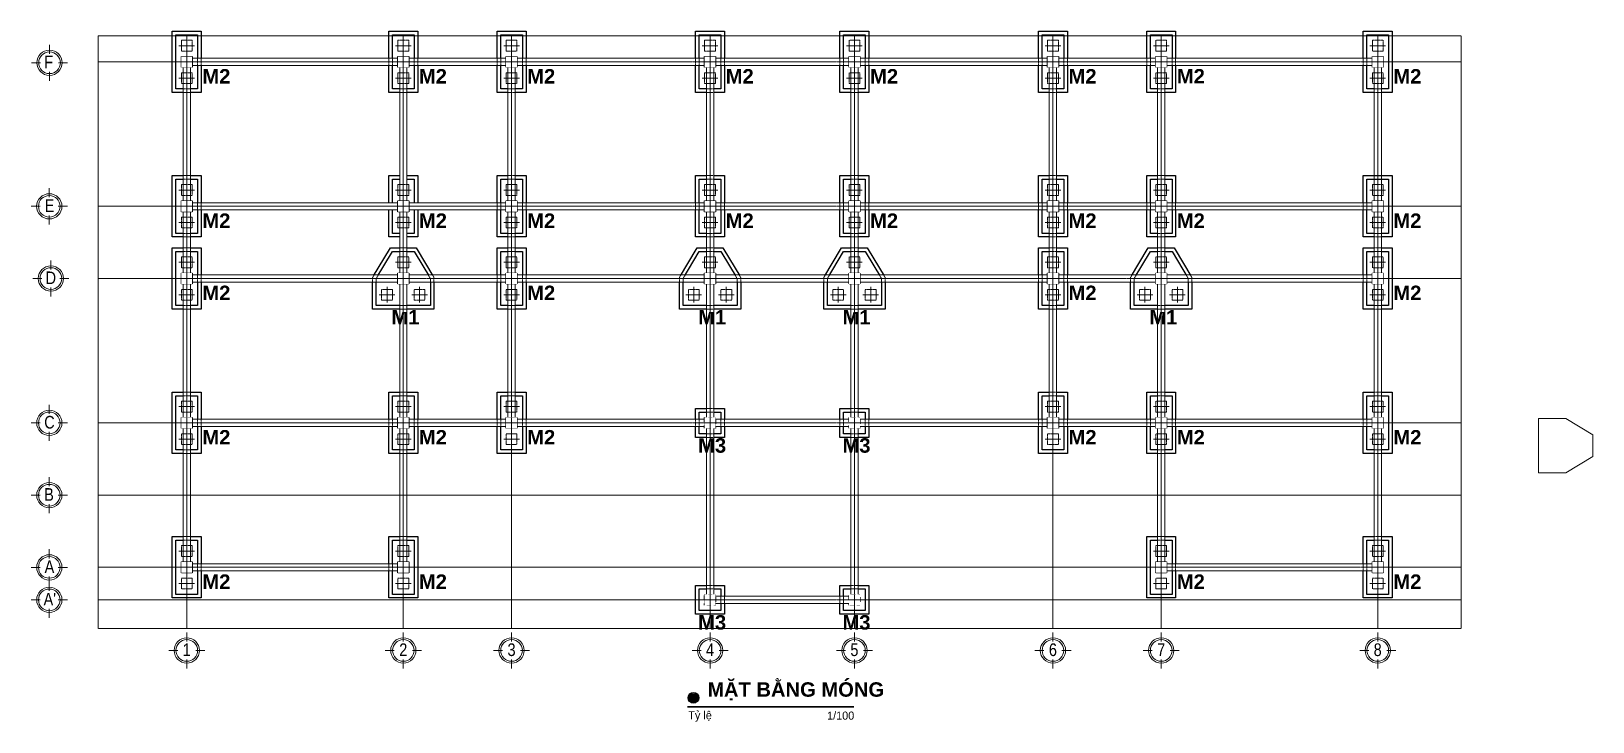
# Model space of a CAD drawing. Header units: millimetres. Extents: x 2451 to 189599, y 100744 to 200848.
# Drawn here: x 72076 to 115343, y 181469 to 200598 of the extents above; entities that cross this region are included whole.
import ezdxf
from ezdxf.enums import TextEntityAlignment as Align

# ---------------------------------------------------------------- set-up
doc = ezdxf.new("R2010")
doc.units = ezdxf.units.MM
doc.set_wipeout_variables(frame=1)
for name, pattern in [('ACAD_ISO02W100', [15, 12, -3]), ('ACAD_ISO10W100', [18, 12, -3, 0, -3]), ('HIDDEN2', [0.1875, 0.125, -0.0625])]:
    doc.linetypes.add(name, pattern=pattern)
for name, color, linetype, lineweight in [('00-DAM', 3, 'Continuous', 9), ('TEN TRUC', 3, 'Continuous', 18), ('TEXT NHỎ KC Dim - Ghi chú', 3, 'Continuous', 18), ('TRUC', 24, 'Continuous', 0), ('Wipout', 211, 'Continuous', 0)]:
    doc.layers.add(name, color=color, linetype=linetype, lineweight=lineweight)
for name, color, linetype in [('DIM', 1, 'Continuous'), ('TAGS', 60, 'Continuous'), ('TEXT', 7, 'Continuous')]:
    doc.layers.add(name, color=color, linetype=linetype)
doc.styles.add('SWISS-CONDENSE', font='')
doc.styles.add('VNI-HELVE-CONDENSEN', font='')
doc.styles.get('SWISS-CONDENSE').set_extended_font_data('VNI-Swiss-Condense')
doc.styles.get('VNI-HELVE-CONDENSEN').set_extended_font_data('VNI-Helve-Condense')

# ---------------------------------------------------------------- blocks, each defined once
blk = doc.blocks.new('A$Cb53110fc')
at = {"layer": 'TEXT', "color": 7}
blk.add_lwpolyline([(800, 0), (0, 0), (0, 1700), (800, 1700)], close=True, dxfattribs=at)
blk.add_lwpolyline([(700, 100), (100, 100), (100, 1600), (700, 1600), (700, 100)], dxfattribs=at)
at = {"layer": 'TEXT', "color": 5}
blk.add_lwpolyline([(550, 700), (250, 700), (250, 1000), (550, 1000), (550, 700)], dxfattribs=at)
at = {"layer": 'TEXT NHỎ KC Dim - Ghi chú'}
for p, q in [((183, 1300), (617, 1300)), ((400, 1517), (400, 1083)), ((400, 617), (400, 183)), ((183, 400), (617, 400))]:
    blk.add_line(p, q, dxfattribs=at)
at = {"layer": 'TRUC', "linetype": 'ACAD_ISO02W100', "ltscale": 0.1}
for points in [[(550, 1150), (250, 1150), (250, 1450), (550, 1450), (550, 1150)], [(550, 250), (250, 250), (250, 550), (550, 550), (550, 250)]]:
    blk.add_lwpolyline(points, dxfattribs=at)
at = {"layer": 'TEXT', "color": 7, "insert": (833, 652), "char_height": 400, "attachment_point": 1, "style": 'SWISS-CONDENSE'}
blk.add_mtext('{\\fArial|b1|i0|c0|p34;M2}', dxfattribs=at)
blk = doc.blocks.new('A$C6ea54910')
at = {"layer": 'TEXT', "color": 7}
blk.add_lwpolyline([(0, 878), (493, 1700), (1207, 1700), (1700, 878), (1700, 0), (0, 0)], close=True, dxfattribs=at)
blk.add_lwpolyline([(100, 850), (550, 1600), (1150, 1600), (1600, 850), (1600, 100), (100, 100), (100, 850)], dxfattribs=at)
at = {"layer": 'TEXT', "color": 5}
blk.add_lwpolyline([(1000, 700), (700, 700), (700, 1000), (1000, 1000), (1000, 700)], dxfattribs=at)
at = {"layer": 'TEXT NHỎ KC Dim - Ghi chú'}
for p, q in [((633, 1300), (1067, 1300)), ((850, 1517), (850, 1083)), ((400, 617), (400, 183)), ((1300, 617), (1300, 183)), ((183, 400), (617, 400)), ((1083, 400), (1517, 400))]:
    blk.add_line(p, q, dxfattribs=at)
at = {"layer": 'TRUC', "linetype": 'ACAD_ISO02W100', "ltscale": 0.1}
for points in [[(1000, 1150), (700, 1150), (700, 1450), (1000, 1450), (1000, 1150)], [(550, 250), (250, 250), (250, 550), (550, 550), (550, 250)], [(1450, 250), (1150, 250), (1150, 550), (1450, 550), (1450, 250)]]:
    blk.add_lwpolyline(points, dxfattribs=at)
at = {"layer": 'TEXT', "color": 7, "insert": (520, -24), "char_height": 400, "attachment_point": 1, "style": 'SWISS-CONDENSE'}
blk.add_mtext('{\\fArial|b1|i0|c0|p34;M1}', dxfattribs=at)
blk = doc.blocks.new('A$C3746546b')
at = {"layer": 'TEXT', "color": 7}
blk.add_lwpolyline([(0, 0), (0, 800), (800, 800), (800, 0)], close=True, dxfattribs=at)
blk.add_lwpolyline([(100, 100), (100, 700), (700, 700), (700, 100), (100, 100)], dxfattribs=at)
at = {"layer": 'TEXT', "color": 3, "linetype": 'HIDDEN2'}
blk.add_lwpolyline([(250, 250), (250, 550), (550, 550), (550, 250), (250, 250)], dxfattribs=at)
at = {"layer": 'TEXT NHỎ KC Dim - Ghi chú'}
for p, q in [((400, 617), (400, 183)), ((183, 400), (617, 400))]:
    blk.add_line(p, q, dxfattribs=at)
at = {"layer": 'TEXT', "color": 7, "insert": (69, -25), "char_height": 400, "attachment_point": 1, "style": 'SWISS-CONDENSE'}
blk.add_mtext('{\\fArial|b1|i0|c0|p34;M3}', dxfattribs=at)
blk = doc.blocks.new('A$C2fe1191a')
for points in [[(391, 1850), (591, 1850), (591, 1624), (391, 1624)], [(267, 1025), (0, 1025), (0, 825), (265, 825)], [(716, 1025), (983, 1025), (983, 825), (718, 825)], [(391, 0), (591, 0), (591, 227), (391, 227)]]:
    blk.add_wipeout(points).dxf.layer = 'Wipout'
blk = doc.blocks.new('A$Cb1a5ad80')
for points in [[(863, 1850), (1063, 1850), (1063, 1624), (863, 1624)], [(267, 1025), (0, 1025), (0, 825), (265, 825)], [(1604, 1025), (1871, 1025), (1871, 825), (1606, 825)], [(863, 0), (1063, 0), (1063, 227), (863, 227)]]:
    blk.add_wipeout(points).dxf.layer = 'Wipout'
blk = doc.blocks.new('A$C9e902b41')
for points in [[(267, 521), (0, 521), (0, 321), (265, 321)], [(716, 521), (983, 521), (983, 321), (718, 321)]]:
    blk.add_wipeout(points).dxf.layer = 'Wipout'
for points in [[(391, 893), (591, 893), (591, 667), (391, 667)], [(391, 1), (591, 0), (591, 159), (391, 159)]]:
    blk.add_wipeout(points).dxf.layer = 'Wipout'
blk = doc.blocks.new('A$C206177D3')
at = {"layer": 'TEN TRUC', "ltscale": 1000}
for p, q in [((-37, 240), (-37, 490)), ((-287, -10), (-537, -10)), ((-37, -510), (-37, -260)), ((463, -10), (213, -10))]:
    blk.add_line(p, q, dxfattribs=at)
blk.add_circle((-37, -10), 350, dxfattribs=at)
at = {"layer": 'TEN TRUC', "color": 254, "ltscale": 1000}
blk.add_circle((-37, -10), 300, dxfattribs=at)
blk = doc.blocks.new('A$C67db954c')
at = {"layer": 'TRUC', "linetype": 'ACAD_ISO02W100', "ltscale": 0.1}
for p, q in [((300, 1700), (500, 1700)), ((500, 1600), (300, 1600)), ((0, 950), (0, 750)), ((100, 950), (100, 750)), ((700, 950), (700, 750)), ((800, 950), (800, 750)), ((500, 100), (300, 100)), ((300, 0), (500, 0))]:
    blk.add_line(p, q, dxfattribs=at)
blk = doc.blocks.new('A$C31302794')
at = {"layer": 'TRUC', "linetype": 'ACAD_ISO02W100', "ltscale": 0.1}
for p, q in [((750, 1700), (950, 1700)), ((950, 1600), (750, 1600)), ((43, 950), (0, 878)), ((0, 878), (0, 750)), ((160, 950), (100, 850)), ((1540, 950), (1600, 850)), ((1657, 950), (1700, 878)), ((1700, 878), (1700, 750)), ((100, 850), (100, 750)), ((1600, 850), (1600, 750)), ((950, 100), (750, 100)), ((750, 0), (950, 0))]:
    blk.add_line(p, q, dxfattribs=at)

msp = doc.modelspace()

# ---------------------------------------------------------------- hatches: boundary and pattern name
at = {"layer": 'DIM', "linetype": 'ByBlock'}
msp.add_hatch(color=1, dxfattribs=at).paths.add_polyline_path([(90529.8, 182132.4, 1), (90320.8, 182132.4, 1)])

# ---------------------------------------------------------------- linework, layer by layer
at = {"layer": '00-DAM'}
for p, q in [((76285.4, 195848.3), (76285.4, 195748.3)), ((76285.4, 195648.3), (76285.4, 195748.3)), ((109485.4, 195848.3), (109485.4, 195748.3)), ((109485.4, 195648.3), (109485.4, 195748.3)), ((76285.4, 193848.3), (76285.4, 193748.3)), ((109485.4, 193848.3), (109485.4, 193748.3)), ((76285.4, 193648.3), (76285.4, 193748.3)), ((109485.4, 193648.3), (109485.4, 193748.3)), ((76285.4, 189848.3), (76285.4, 189748.3)), ((76285.4, 189648.3), (76285.4, 189748.3)), ((109485.4, 189848.3), (109485.4, 189748.3)), ((109485.4, 189648.3), (109485.4, 189748.3)), ((76285.4, 185848.3), (76285.4, 185748.3)), ((76285.4, 185648.3), (76285.4, 185748.3)), ((76285.4, 185648.3), (76385.4, 185648.3))]:
    msp.add_line(p, q, dxfattribs=at)
at = {"layer": 'TEXT', "color": 7}
for points in [[(103785.4, 198898.3), (102985.4, 198898.3), (102985.4, 200598.3), (103785.4, 200598.3)], [(109785.4, 192898.3), (108985.4, 192898.3), (108985.4, 194598.3), (109785.4, 194598.3)]]:
    msp.add_lwpolyline(points, close=True, dxfattribs=at)
for points in [[(103685.4, 198998.3), (103085.4, 198998.3), (103085.4, 200498.3), (103685.4, 200498.3), (103685.4, 198998.3)], [(109685.4, 192998.3), (109085.4, 192998.3), (109085.4, 194498.3), (109685.4, 194498.3), (109685.4, 192998.3)]]:
    msp.add_lwpolyline(points, dxfattribs=at)
at = {"layer": 'TEXT', "color": 5}
for points in [[(103535.4, 199598.3), (103235.4, 199598.3), (103235.4, 199898.3), (103535.4, 199898.3), (103535.4, 199598.3)], [(109535.4, 193598.3), (109235.4, 193598.3), (109235.4, 193898.3), (109535.4, 193898.3), (109535.4, 193598.3)]]:
    msp.add_lwpolyline(points, dxfattribs=at)
at = {"layer": 'TEXT', "color": 7, "linetype": 'ByBlock', "const_width": 48.8}
msp.add_lwpolyline([(94871.1, 181880.7), (91439.5, 181880.7), (94871.1, 181880.7), (90255.3, 181880.7)], dxfattribs=at)
at = {"layer": 'TEXT', "color": 7, "linetype": 'ByBlock'}
for radius in [150.5, 133.8, 104.5]:
    msp.add_circle((90425.3, 182132.4), radius, dxfattribs=at)
at = {"layer": 'TEXT NHỎ KC Dim - Ghi chú'}
for p, q in [((103385.4, 200415), (103385.4, 199981.5)), ((103168.7, 200198.3), (103602.1, 200198.3)), ((103385.4, 199515), (103385.4, 199081.5)), ((103168.7, 199298.3), (103602.1, 199298.3)), ((109385.4, 194415), (109385.4, 193981.5)), ((109168.7, 194198.3), (109602.1, 194198.3)), ((109385.4, 193515), (109385.4, 193081.5)), ((109168.7, 193298.3), (109602.1, 193298.3))]:
    msp.add_line(p, q, dxfattribs=at)
msp.add_lwpolyline([(114593, 189866.5), (115343, 189416.5), (115343, 188816.5), (114593, 188366.5), (113843, 188366.5), (113843, 189866.5), (114593, 189866.5)], dxfattribs=at)
at = {"layer": 'TRUC', "linetype": 'ACAD_ISO02W100', "ltscale": 0.1}
for p, q in [((109285.4, 196598.3), (109485.4, 196598.3)), ((109485.4, 196498.3), (109285.4, 196498.3)), ((90485.4, 184948.3), (90485.4, 184748.3)), ((95285.4, 184948.3), (95285.4, 184748.3)), ((90785.4, 184448.3), (90985.4, 184448.3)), ((94785.4, 184448.3), (94985.4, 184448.3))]:
    msp.add_line(p, q, dxfattribs=at)
for points in [[(103535.4, 200048.3), (103235.4, 200048.3), (103235.4, 200348.3), (103535.4, 200348.3), (103535.4, 200048.3)], [(103535.4, 199148.3), (103235.4, 199148.3), (103235.4, 199448.3), (103535.4, 199448.3), (103535.4, 199148.3)], [(109535.4, 194048.3), (109235.4, 194048.3), (109235.4, 194348.3), (109535.4, 194348.3), (109535.4, 194048.3)], [(109535.4, 193148.3), (109235.4, 193148.3), (109235.4, 193448.3), (109535.4, 193448.3), (109535.4, 193148.3)]]:
    msp.add_lwpolyline(points, dxfattribs=at)
at = {"layer": 'TRUC', "linetype": 'ACAD_ISO10W100', "ltscale": 0.2}
msp.add_lwpolyline([(73931.4, 187748.3), (111701.7, 187748.3)], dxfattribs=at)

# ---------------------------------------------------------------- block references
at = {"layer": 'TAGS', "ltscale": 1000}
ref = msp.add_blockref('A$C206177D3', (72545.9, 199735.8), dxfattribs=dict(at, xscale=-1))
ref.add_attrib('A', 'F', dxfattribs={"color": 7, "ltscale": 1000, "height": 350, "style": 'VNI-HELVE-CONDENSEN'}).set_placement((72560, 199570.1), align=Align.CENTER)
ref = msp.add_blockref('A$C206177D3', (72539.8, 195758.1), dxfattribs=dict(at, xscale=-1))
ref.add_attrib('A', 'E', dxfattribs={"color": 7, "ltscale": 1000, "height": 350, "style": 'VNI-HELVE-CONDENSEN'}).set_placement((72582.7, 195592.5), align=Align.CENTER)
ref = msp.add_blockref('A$C206177D3', (72584.6, 193758.1), dxfattribs=dict(at, xscale=-1))
ref.add_attrib('A', 'D', dxfattribs={"color": 7, "ltscale": 1000, "height": 350, "style": 'VNI-HELVE-CONDENSEN'}).set_placement((72620.1, 193592.4), align=Align.CENTER)
ref = msp.add_blockref('A$C206177D3', (72540.3, 189758.1), dxfattribs=dict(at, xscale=-1))
ref.add_attrib('A', 'C', dxfattribs={"color": 7, "ltscale": 1000, "height": 350, "style": 'VNI-HELVE-CONDENSEN'}).set_placement((72581.4, 189592.5), align=Align.CENTER)
ref = msp.add_blockref('A$C206177D3', (72540.3, 187756.1), dxfattribs=dict(at, xscale=-1))
ref.add_attrib('A', 'B', dxfattribs={"color": 7, "ltscale": 1000, "height": 350, "style": 'VNI-HELVE-CONDENSEN'}).set_placement((72569.3, 187590.4), align=Align.CENTER)
ref = msp.add_blockref('A$C206177D3', (72540.3, 185756.1), dxfattribs=dict(at, xscale=-1))
ref.add_attrib('A', 'A', dxfattribs={"color": 7, "ltscale": 1000, "height": 350, "style": 'VNI-HELVE-CONDENSEN'}).set_placement((72581.4, 185590.4), align=Align.CENTER)
ref = msp.add_blockref('A$C206177D3', (72540.3, 184856.1), dxfattribs=dict(at, xscale=-1))
ref.add_attrib('A', "A'", dxfattribs={"color": 7, "ltscale": 1000, "height": 350, "style": 'VNI-HELVE-CONDENSEN'}).set_placement((72590.5, 184690.4), align=Align.CENTER)
ref = msp.add_blockref('A$C206177D3', (76423.2, 183455.4), dxfattribs=at)
ref.add_attrib('A', '1', dxfattribs={"color": 7, "ltscale": 1000, "height": 350, "style": 'VNI-HELVE-CONDENSEN'}).set_placement((76384.9, 183289.8), align=Align.CENTER)
ref = msp.add_blockref('A$C206177D3', (82423.2, 183455.4), dxfattribs=at)
ref.add_attrib('A', '2', dxfattribs={"color": 7, "ltscale": 1000, "height": 350, "style": 'VNI-HELVE-CONDENSEN'}).set_placement((82384.9, 183289.8), align=Align.CENTER)
ref = msp.add_blockref('A$C206177D3', (85423.2, 183455.4), dxfattribs=at)
ref.add_attrib('A', '3', dxfattribs={"color": 7, "ltscale": 1000, "height": 350, "style": 'VNI-HELVE-CONDENSEN'}).set_placement((85384.9, 183289.8), align=Align.CENTER)
ref = msp.add_blockref('A$C206177D3', (90923.2, 183455.4), dxfattribs=at)
ref.add_attrib('A', '4', dxfattribs={"color": 7, "ltscale": 1000, "height": 350, "style": 'VNI-HELVE-CONDENSEN'}).set_placement((90884.9, 183289.8), align=Align.CENTER)
ref = msp.add_blockref('A$C206177D3', (94923.2, 183455.4), dxfattribs=at)
ref.add_attrib('A', '5', dxfattribs={"color": 7, "ltscale": 1000, "height": 350, "style": 'VNI-HELVE-CONDENSEN'}).set_placement((94884.9, 183289.8), align=Align.CENTER)
ref = msp.add_blockref('A$C206177D3', (100423.2, 183455.4), dxfattribs=at)
ref.add_attrib('A', '6', dxfattribs={"color": 7, "ltscale": 1000, "height": 350, "style": 'VNI-HELVE-CONDENSEN'}).set_placement((100384.9, 183289.8), align=Align.CENTER)
ref = msp.add_blockref('A$C206177D3', (103423.2, 183455.4), dxfattribs=at)
ref.add_attrib('A', '7', dxfattribs={"color": 7, "ltscale": 1000, "height": 350, "style": 'VNI-HELVE-CONDENSEN'}).set_placement((103384.9, 183289.8), align=Align.CENTER)
ref = msp.add_blockref('A$C206177D3', (109422, 183455.4), dxfattribs=at)
ref.add_attrib('A', '8', dxfattribs={"color": 7, "ltscale": 1000, "height": 350, "style": 'VNI-HELVE-CONDENSEN'}).set_placement((109383.7, 183289.8), align=Align.CENTER)
at = {"layer": 'TEXT NHỎ KC Dim - Ghi chú'}
for name, p in [('A$Cb53110fc', (75985.4, 198898.3)), ('A$Cb53110fc', (81985.4, 198898.3)), ('A$Cb53110fc', (84985.4, 198898.3)), ('A$Cb53110fc', (90485.4, 198898.3)), ('A$Cb53110fc', (94485.4, 198898.3)), ('A$Cb53110fc', (99985.4, 198898.3)), ('A$Cb53110fc', (108985.4, 198898.3)), ('A$Cb53110fc', (75985.4, 194898.3)), ('A$Cb53110fc', (81985.4, 194898.3)), ('A$Cb53110fc', (84985.4, 194898.3)), ('A$Cb53110fc', (90485.4, 194898.3)), ('A$Cb53110fc', (94485.4, 194898.3)), ('A$Cb53110fc', (99985.4, 194898.3)), ('A$Cb53110fc', (102985.4, 194898.3)), ('A$Cb53110fc', (108985.4, 194898.3)), ('A$Cb53110fc', (75985.4, 192898.3)), ('A$C6ea54910', (81535.4, 192898.3)), ('A$Cb53110fc', (84985.4, 192898.3)), ('A$C6ea54910', (90035.4, 192898.3)), ('A$C6ea54910', (94035.4, 192898.3)), ('A$Cb53110fc', (99985.4, 192898.3)), ('A$C6ea54910', (102535.4, 192898.3)), ('A$Cb53110fc', (75985.4, 188898.3)), ('A$Cb53110fc', (81985.4, 188898.3)), ('A$Cb53110fc', (84985.4, 188898.3)), ('A$Cb53110fc', (99985.4, 188898.3)), ('A$Cb53110fc', (102985.4, 188898.3)), ('A$Cb53110fc', (108985.4, 188898.3)), ('A$C3746546b', (90485.4, 189348.3)), ('A$C3746546b', (94485.4, 189348.3)), ('A$Cb53110fc', (75985.4, 184898.3)), ('A$Cb53110fc', (81985.4, 184898.3)), ('A$Cb53110fc', (102985.4, 184898.3)), ('A$Cb53110fc', (108985.4, 184898.3)), ('A$C3746546b', (90485.4, 184448.3)), ('A$C3746546b', (94485.4, 184448.3))]:
    msp.add_blockref(name, p, dxfattribs=at)

# ---------------------------------------------------------------- texts
at = {"layer": 'TEXT', "color": 7, "char_height": 400, "attachment_point": 1, "style": 'SWISS-CONDENSE'}
for s, insert in [('{\\fArial|b1|i0|c0|p34;M2}', (103818.5, 199550.7)), ('{\\fArial|b1|i0|c0|p34;M2}', (109818.5, 193550.7)), ('{\\fVNI-Avo|b1|i0|c0|p2;M\\fArial|b1|i0|c0|p34;ẶT BẰNG MÓNG}', (90823.3, 182562.9))]:
    msp.add_mtext(s, dxfattribs=dict(at, insert=insert))
at = {"layer": 'TEXT', "color": 7, "linetype": 'ByBlock', "char_height": 225, "attachment_point": 1, "style": 'SWISS-CONDENSE'}
for s, insert in [('{\\fVNI-Avo|b0|i0|c0|p2;Tyû leä}', (90282.3, 181761.8)), ('{\\fVNI-Avo|b0|i0|c0|p2;1/100}', (94127.4, 181751.8))]:
    msp.add_mtext(s, dxfattribs=dict(at, insert=insert))

# ---------------------------------------------------------------- next in the draw order: block references
at = {"layer": 'Wipout'}
for name, p in [('A$C2fe1191a', (81894, 194823.1)), ('A$C2fe1191a', (84894, 194823.1)), ('A$C2fe1191a', (90394, 194823.1)), ('A$C2fe1191a', (94394, 194823.1)), ('A$C2fe1191a', (99894, 194823.1)), ('A$C2fe1191a', (102894, 194823.1)), ('A$C2fe1191a', (81894, 188823.1)), ('A$C2fe1191a', (102894, 188823.1)), ('A$C9e902b41', (94394, 189327))]:
    msp.add_blockref(name, p, dxfattribs=at)

# ---------------------------------------------------------------- next in the draw order: wipeouts: each hides what was drawn before it
for points in [[(76610.1, 199848.3), (76876.9, 199848.3), (76876.9, 199648.3), (76612, 199648.3)], [(82160.7, 199848.3), (81894, 199848.3), (81894, 199648.3), (82158.8, 199648.3)], [(82610.1, 199848.3), (82876.9, 199848.3), (82876.9, 199648.3), (82612, 199648.3)], [(85160.7, 199848.3), (84894, 199848.3), (84894, 199648.3), (85158.8, 199648.3)], [(85610.1, 199848.3), (85876.9, 199848.3), (85876.9, 199648.3), (85612, 199648.3)], [(90660.7, 199848.3), (90394, 199848.3), (90394, 199648.3), (90658.8, 199648.3)], [(91110.1, 199848.3), (91376.9, 199848.3), (91376.9, 199648.3), (91112, 199648.3)], [(94660.7, 199848.3), (94394, 199848.3), (94394, 199648.3), (94658.8, 199648.3)], [(95110.1, 199848.3), (95376.9, 199848.3), (95376.9, 199648.3), (95112, 199648.3)], [(100160.7, 199848.3), (99894, 199848.3), (99894, 199648.3), (100158.8, 199648.3)], [(100610.1, 199848.3), (100876.9, 199848.3), (100876.9, 199648.3), (100612, 199648.3)], [(103160.7, 199848.3), (102894, 199848.3), (102894, 199648.3), (103158.8, 199648.3)], [(103610.1, 199848.3), (103876.9, 199848.3), (103876.9, 199648.3), (103612, 199648.3)], [(109160.7, 199848.3), (108894, 199848.3), (108894, 199648.3), (109158.8, 199648.3)], [(76285.4, 198823.1), (76485.4, 198823.1), (76485.4, 199049.6), (76285.4, 199049.6)], [(82285.4, 198823.1), (82485.4, 198823.1), (82485.4, 199049.6), (82285.4, 199049.6)], [(85285.4, 198823.1), (85485.4, 198823.1), (85485.4, 199049.6), (85285.4, 199049.6)], [(90785.4, 198823.1), (90985.4, 198823.1), (90985.4, 199049.6), (90785.4, 199049.6)], [(94785.4, 198823.1), (94985.4, 198823.1), (94985.4, 199049.6), (94785.4, 199049.6)], [(100285.4, 198823.1), (100485.4, 198823.1), (100485.4, 199049.6), (100285.4, 199049.6)], [(103285.4, 198823.1), (103485.4, 198823.1), (103485.4, 199049.6), (103285.4, 199049.6)], [(109285.4, 198823.1), (109485.4, 198823.1), (109485.4, 199049.6), (109285.4, 199049.6)], [(76285.4, 196673.4), (76485.4, 196673.4), (76485.4, 196446.9), (76285.4, 196446.9)], [(76610.1, 195848.3), (76876.9, 195848.3), (76876.9, 195648.3), (76612, 195648.3)], [(109160.7, 195848.3), (108894, 195848.3), (108894, 195648.3), (109158.8, 195648.3)], [(76285.4, 194823.1), (76485.4, 194823.1), (76485.4, 195049.6), (76285.4, 195049.6)], [(109285.4, 194673.4), (109485.4, 194673.4), (109485.4, 194446.9), (109285.4, 194446.9)], [(76610.1, 193848.3), (76876.9, 193848.3), (76876.9, 193648.3), (76612, 193648.3)], [(81689.5, 193848.3), (81422.7, 193848.3), (81422.7, 193648.3), (81687.6, 193648.3)], [(83026.9, 193848.3), (83293.7, 193848.3), (83293.7, 193648.3), (83028.8, 193648.3)], [(109160.7, 193848.3), (108894, 193848.3), (108894, 193648.3), (109158.8, 193648.3)], [(76285.4, 192823.1), (76485.4, 192823.1), (76485.4, 193049.6), (76285.4, 193049.6)], [(82285.4, 192823.1), (82485.4, 192823.1), (82485.4, 193049.6), (82285.4, 193049.6)], [(109285.4, 192823.1), (109485.4, 192823.1), (109485.4, 193049.6), (109285.4, 193049.6)], [(76285.4, 190673.4), (76485.4, 190673.4), (76485.4, 190446.9), (76285.4, 190446.9)], [(85285.4, 190673.4), (85485.4, 190673.4), (85485.4, 190446.9), (85285.4, 190446.9)], [(100285.4, 190673.4), (100485.4, 190673.4), (100485.4, 190446.9), (100285.4, 190446.9)], [(109285.4, 190673.4), (109485.4, 190673.4), (109485.4, 190446.9), (109285.4, 190446.9)], [(76610.1, 189848.3), (76876.9, 189848.3), (76876.9, 189648.3), (76612, 189648.3)], [(85160.7, 189848.3), (84894, 189848.3), (84894, 189648.3), (85158.8, 189648.3)], [(85610.1, 189848.3), (85876.9, 189848.3), (85876.9, 189648.3), (85612, 189648.3)], [(90660.7, 189848.3), (90394, 189848.3), (90394, 189648.3), (90658.8, 189648.3)], [(91110.1, 189848.3), (91376.9, 189848.3), (91376.9, 189648.3), (91112, 189648.3)], [(100160.7, 189848.3), (99894, 189848.3), (99894, 189648.3), (100158.8, 189648.3)], [(100610.1, 189848.3), (100876.9, 189848.3), (100876.9, 189648.3), (100612, 189648.3)], [(109160.7, 189848.3), (108894, 189848.3), (108894, 189648.3), (109158.8, 189648.3)], [(76285.4, 188823.1), (76485.4, 188823.1), (76485.4, 189049.6), (76285.4, 189049.6)], [(109285.4, 188823.1), (109485.4, 188823.1), (109485.4, 189049.6), (109285.4, 189049.6)], [(76285.4, 186673.4), (76485.4, 186673.4), (76485.4, 186446.9), (76285.4, 186446.9)], [(82285.4, 186673.4), (82485.4, 186673.4), (82485.4, 186446.9), (82285.4, 186446.9)], [(103285.4, 186673.4), (103485.4, 186673.4), (103485.4, 186446.9), (103285.4, 186446.9)], [(109285.4, 186673.4), (109485.4, 186673.4), (109485.4, 186446.9), (109285.4, 186446.9)], [(76610.1, 185848.3), (76876.9, 185848.3), (76876.9, 185648.3), (76612, 185648.3)], [(82160.7, 185848.3), (81894, 185848.3), (81894, 185648.3), (82158.8, 185648.3)], [(103610.1, 185848.3), (103876.9, 185848.3), (103876.9, 185648.3), (103612, 185648.3)], [(109160.7, 185848.3), (108894, 185848.3), (108894, 185648.3), (109158.8, 185648.3)], [(91110.1, 184948.3), (91376.9, 184948.3), (91376.9, 184748.3), (91112, 184748.3)], [(94660.7, 184948.3), (94394, 184948.3), (94394, 184748.3), (94658.8, 184748.3)]]:
    msp.add_wipeout(points).dxf.layer = 'Wipout'

# ---------------------------------------------------------------- next in the draw order: linework, layer by layer
at = {"layer": '00-DAM'}
for p, q in [((109485.4, 199848.3), (76285.4, 199848.3)), ((109285.4, 199648.3), (76485.4, 199648.3)), ((82285.4, 199848.3), (82385.4, 199848.3)), ((82485.4, 199848.3), (82385.4, 199848.3)), ((85285.4, 199848.3), (85385.4, 199848.3)), ((85485.4, 199848.3), (85385.4, 199848.3)), ((90785.4, 199848.3), (90885.4, 199848.3)), ((90985.4, 199848.3), (90885.4, 199848.3)), ((94785.4, 199848.3), (94885.4, 199848.3)), ((94985.4, 199848.3), (94885.4, 199848.3)), ((100285.4, 199848.3), (100385.4, 199848.3)), ((100485.4, 199848.3), (100385.4, 199848.3)), ((103285.4, 199848.3), (103385.4, 199848.3)), ((103485.4, 199848.3), (103385.4, 199848.3)), ((76285.4, 195848.3), (109485.4, 195848.3)), ((76285.4, 195648.3), (109485.4, 195648.3)), ((76285.4, 189848.3), (82485.4, 189848.3)), ((76285.4, 189648.3), (82485.4, 189648.3)), ((82285.4, 185848.3), (82285.4, 189848.3)), ((82285.4, 189648.3), (82385.4, 189648.3)), ((82485.4, 189648.3), (82385.4, 189648.3)), ((82485.4, 189848.3), (82485.4, 189748.3)), ((82485.4, 189648.3), (82485.4, 189748.3)), ((82485.4, 185648.3), (82485.4, 189648.3)), ((85285.4, 189648.3), (85385.4, 189648.3)), ((85485.4, 189648.3), (85385.4, 189648.3)), ((94785.4, 189848.3), (103485.4, 189848.3)), ((94785.4, 189648.3), (94885.4, 189648.3)), ((94985.4, 189648.3), (94885.4, 189648.3)), ((94985.4, 189848.3), (94985.4, 189748.3)), ((94985.4, 189648.3), (94985.4, 189748.3)), ((94985.4, 189648.3), (103285.4, 189648.3)), ((100285.4, 189648.3), (100385.4, 189648.3)), ((100485.4, 189648.3), (100385.4, 189648.3)), ((103285.4, 189848.3), (103285.4, 189748.3)), ((103285.4, 189848.3), (109485.4, 189848.3)), ((103285.4, 189648.3), (103285.4, 189748.3)), ((103285.4, 189648.3), (103285.4, 185648.3)), ((103285.4, 189648.3), (103385.4, 189648.3)), ((103285.4, 189648.3), (109485.4, 189648.3)), ((103485.4, 189648.3), (103385.4, 189648.3)), ((103485.4, 189848.3), (103485.4, 185848.3)), ((76285.4, 185848.3), (82285.4, 185848.3)), ((76285.4, 185648.3), (82485.4, 185648.3)), ((76485.4, 185648.3), (76385.4, 185648.3)), ((103285.4, 185648.3), (109485.4, 185648.3)), ((103485.4, 185848.3), (109285.4, 185848.3)), ((90785.4, 184748.3), (94985.4, 184748.3))]:
    msp.add_line(p, q, dxfattribs=at)
at = {"layer": 'TRUC', "linetype": 'ACAD_ISO02W100', "ltscale": 0.1}
for p, q in [((76685.4, 199848.3), (76685.4, 199648.3)), ((76785.4, 199848.3), (76785.4, 199648.3)), ((81985.4, 199848.3), (81985.4, 199648.3)), ((82785.4, 199848.3), (82785.4, 199648.3)), ((84985.4, 199848.3), (84985.4, 199648.3)), ((85785.4, 199848.3), (85785.4, 199648.3)), ((90485.4, 199848.3), (90485.4, 199648.3)), ((91285.4, 199848.3), (91285.4, 199648.3)), ((94485.4, 199848.3), (94485.4, 199648.3)), ((95285.4, 199848.3), (95285.4, 199648.3)), ((99985.4, 199848.3), (99985.4, 199648.3)), ((100785.4, 199848.3), (100785.4, 199648.3)), ((102985.4, 199848.3), (102985.4, 199648.3)), ((103785.4, 199848.3), (103785.4, 199648.3)), ((108985.4, 199848.3), (108985.4, 199648.3)), ((76485.4, 198998.3), (76285.4, 198998.3)), ((76285.4, 198898.3), (76485.4, 198898.3)), ((82485.4, 198998.3), (82285.4, 198998.3)), ((82285.4, 198898.3), (82485.4, 198898.3)), ((85485.4, 198998.3), (85285.4, 198998.3)), ((85285.4, 198898.3), (85485.4, 198898.3)), ((90985.4, 198998.3), (90785.4, 198998.3)), ((90785.4, 198898.3), (90985.4, 198898.3)), ((94985.4, 198998.3), (94785.4, 198998.3)), ((94785.4, 198898.3), (94985.4, 198898.3)), ((100485.4, 198998.3), (100285.4, 198998.3)), ((100285.4, 198898.3), (100485.4, 198898.3)), ((103485.4, 198998.3), (103285.4, 198998.3)), ((103285.4, 198898.3), (103485.4, 198898.3)), ((109485.4, 198998.3), (109285.4, 198998.3)), ((109285.4, 198898.3), (109485.4, 198898.3)), ((76285.4, 196598.3), (76485.4, 196598.3)), ((76485.4, 196498.3), (76285.4, 196498.3)), ((76785.4, 195848.3), (76785.4, 195648.3)), ((108985.4, 195848.3), (108985.4, 195648.3)), ((76485.4, 194998.3), (76285.4, 194998.3)), ((76285.4, 194898.3), (76485.4, 194898.3)), ((109285.4, 194598.3), (109485.4, 194598.3)), ((109485.4, 194498.3), (109285.4, 194498.3)), ((76785.4, 193848.3), (76785.4, 193648.3)), ((108985.4, 193848.3), (108985.4, 193648.3)), ((76485.4, 192998.3), (76285.4, 192998.3)), ((109485.4, 192998.3), (109285.4, 192998.3)), ((76285.4, 192898.3), (76485.4, 192898.3)), ((109285.4, 192898.3), (109485.4, 192898.3)), ((76285.4, 190598.3), (76485.4, 190598.3)), ((76485.4, 190498.3), (76285.4, 190498.3)), ((82285.4, 190598.3), (82485.4, 190598.3)), ((82485.4, 190498.3), (82285.4, 190498.3)), ((85285.4, 190598.3), (85485.4, 190598.3)), ((85485.4, 190498.3), (85285.4, 190498.3)), ((100285.4, 190598.3), (100485.4, 190598.3)), ((100485.4, 190498.3), (100285.4, 190498.3)), ((109285.4, 190598.3), (109485.4, 190598.3)), ((109485.4, 190498.3), (109285.4, 190498.3)), ((94985.4, 190148.3), (94785.4, 190148.3)), ((76785.4, 189848.3), (76785.4, 189648.3)), ((81985.4, 189848.3), (81985.4, 189648.3)), ((82785.4, 189848.3), (82785.4, 189648.3)), ((84985.4, 189848.3), (84985.4, 189648.3)), ((85785.4, 189848.3), (85785.4, 189648.3)), ((90485.4, 189848.3), (90485.4, 189648.3)), ((91285.4, 189848.3), (91285.4, 189648.3)), ((94485.4, 189848.3), (94485.4, 189648.3)), ((95285.4, 189848.3), (95285.4, 189648.3)), ((99985.4, 189848.3), (99985.4, 189648.3)), ((100785.4, 189848.3), (100785.4, 189648.3)), ((108985.4, 189848.3), (108985.4, 189648.3)), ((94785.4, 189348.3), (94985.4, 189348.3)), ((76485.4, 188998.3), (76285.4, 188998.3)), ((76285.4, 188898.3), (76485.4, 188898.3)), ((82485.4, 188998.3), (82285.4, 188998.3)), ((82285.4, 188898.3), (82485.4, 188898.3)), ((109485.4, 188998.3), (109285.4, 188998.3)), ((109285.4, 188898.3), (109485.4, 188898.3)), ((76285.4, 186598.3), (76485.4, 186598.3)), ((76485.4, 186498.3), (76285.4, 186498.3)), ((82485.4, 186598.3), (82285.4, 186598.3)), ((82285.4, 186498.3), (82485.4, 186498.3)), ((103285.4, 186598.3), (103485.4, 186598.3)), ((103485.4, 186498.3), (103285.4, 186498.3)), ((109285.4, 186598.3), (109485.4, 186598.3)), ((109485.4, 186498.3), (109285.4, 186498.3)), ((76785.4, 185848.3), (76785.4, 185648.3)), ((81985.4, 185848.3), (81985.4, 185648.3)), ((103785.4, 185848.3), (103785.4, 185648.3)), ((108985.4, 185848.3), (108985.4, 185648.3)), ((91285.4, 184948.3), (91285.4, 184748.3)), ((94485.4, 184948.3), (94485.4, 184748.3))]:
    msp.add_line(p, q, dxfattribs=at)

# ---------------------------------------------------------------- next in the draw order: block references
at = {"layer": 'Wipout'}
for name, p in [('A$C2fe1191a', (84894, 192823.1)), ('A$Cb1a5ad80', (89922.7, 192823.1)), ('A$Cb1a5ad80', (93922.7, 192823.1)), ('A$C2fe1191a', (99894, 192823.1)), ('A$Cb1a5ad80', (102422.7, 192823.1))]:
    msp.add_blockref(name, p, dxfattribs=at)

# ---------------------------------------------------------------- next in the draw order: wipeouts: each hides what was drawn before it
for points in [[(109285.4, 194823.1), (109485.4, 194823.1), (109485.4, 195049.6), (109285.4, 195049.6)], [(76285.4, 194673.4), (76485.4, 194673.4), (76485.4, 194446.9), (76285.4, 194446.9)], [(82285.4, 194673.4), (82485.4, 194673.4), (82485.4, 194446.9), (82285.4, 194446.9)], [(90785.4, 190220.2), (90985.4, 190220.2), (90985.4, 189993.7), (90785.4, 189993.7)], [(90785.4, 189328), (90985.4, 189327), (90985.4, 189486.4), (90785.4, 189486.4)], [(90785.4, 185320.2), (90985.4, 185320.2), (90985.4, 185093.7), (90785.4, 185093.7)], [(94785.4, 185320.2), (94985.4, 185320.2), (94985.4, 185093.7), (94785.4, 185093.7)]]:
    msp.add_wipeout(points).dxf.layer = 'Wipout'

# ---------------------------------------------------------------- next in the draw order: linework, layer by layer
at = {"layer": '00-DAM'}
for p, q in [((76285.4, 199848.3), (76285.4, 185648.3)), ((76485.4, 199648.3), (76485.4, 185648.3)), ((82285.4, 199848.3), (82285.4, 189648.3)), ((82485.4, 199848.3), (82485.4, 189648.3)), ((85285.4, 199848.3), (85285.4, 189648.3)), ((85485.4, 199848.3), (85485.4, 189648.3)), ((90785.4, 199848.3), (90785.4, 189648.3)), ((90985.4, 199848.3), (90985.4, 189648.3)), ((94785.4, 199848.3), (94785.4, 189648.3)), ((94985.4, 199848.3), (94985.4, 189648.3)), ((100285.4, 199848.3), (100285.4, 189648.3)), ((100485.4, 199848.3), (100485.4, 189648.3)), ((103285.4, 199848.3), (103285.4, 189648.3)), ((103485.4, 199848.3), (103485.4, 189648.3)), ((109285.4, 185848.3), (109285.4, 199648.3)), ((109485.4, 185648.3), (109485.4, 199848.3)), ((76285.4, 193848.3), (109485.4, 193848.3)), ((76285.4, 193648.3), (109485.4, 193648.3)), ((82285.4, 189848.3), (90985.4, 189848.3)), ((82485.4, 189648.3), (90785.4, 189648.3)), ((90785.4, 189848.3), (90785.4, 189748.3)), ((90785.4, 189848.3), (94985.4, 189848.3)), ((90785.4, 189648.3), (90785.4, 189748.3)), ((90785.4, 189648.3), (90785.4, 184748.3)), ((90785.4, 189648.3), (90885.4, 189648.3)), ((90785.4, 189648.3), (94985.4, 189648.3)), ((90985.4, 189648.3), (90885.4, 189648.3)), ((90985.4, 189848.3), (90985.4, 184948.3)), ((94785.4, 184948.3), (94785.4, 189848.3)), ((94985.4, 184748.3), (94985.4, 189648.3)), ((90985.4, 184948.3), (94785.4, 184948.3))]:
    msp.add_line(p, q, dxfattribs=at)
at = {"layer": 'TRUC', "linetype": 'ACAD_ISO02W100', "ltscale": 0.1}
for p, q in [((109485.4, 194998.3), (109285.4, 194998.3)), ((109285.4, 194898.3), (109485.4, 194898.3)), ((76285.4, 194598.3), (76485.4, 194598.3)), ((76485.4, 194498.3), (76285.4, 194498.3)), ((90785.4, 194598.3), (90985.4, 194598.3)), ((90985.4, 194498.3), (90785.4, 194498.3)), ((90985.4, 192998.3), (90785.4, 192998.3)), ((90785.4, 192898.3), (90985.4, 192898.3)), ((90985.4, 190148.3), (90785.4, 190148.3)), ((90785.4, 189348.3), (90985.4, 189348.3)), ((90985.4, 185248.3), (90785.4, 185248.3)), ((94985.4, 185248.3), (94785.4, 185248.3))]:
    msp.add_line(p, q, dxfattribs=at)

# ---------------------------------------------------------------- next in the draw order: wipeouts: each hides what was drawn before it
for points in [[(82235.4, 185898.3), (82535.4, 185898.3), (82535.4, 185598.3), (82235.4, 185598.3)], [(103235.4, 185898.3), (103535.4, 185898.3), (103535.4, 185598.3), (103235.4, 185598.3)]]:
    msp.add_wipeout(points).dxf.layer = 'Wipout'

# ---------------------------------------------------------------- next in the draw order: linework, layer by layer
for p, q in [((82085.4, 185848.3), (82085.4, 185648.3)), ((103685.4, 185848.3), (103685.4, 185648.3))]:
    msp.add_line(p, q, dxfattribs=at)

# ---------------------------------------------------------------- next in the draw order: wipeouts: each hides what was drawn before it
for points in [[(76235.4, 199898.3), (76535.4, 199898.3), (76535.4, 199598.3), (76235.4, 199598.3)], [(82235.4, 199898.3), (82535.4, 199898.3), (82535.4, 199598.3), (82235.4, 199598.3)], [(85235.4, 199898.3), (85535.4, 199898.3), (85535.4, 199598.3), (85235.4, 199598.3)], [(90735.4, 199898.3), (91035.4, 199898.3), (91035.4, 199598.3), (90735.4, 199598.3)], [(94735.4, 199898.3), (95035.4, 199898.3), (95035.4, 199598.3), (94735.4, 199598.3)], [(100235.4, 199898.3), (100535.4, 199898.3), (100535.4, 199598.3), (100235.4, 199598.3)], [(103235.4, 199898.3), (103535.4, 199898.3), (103535.4, 199598.3), (103235.4, 199598.3)], [(109235.4, 199898.3), (109535.4, 199898.3), (109535.4, 199598.3), (109235.4, 199598.3)], [(76235.4, 195898.3), (76535.4, 195898.3), (76535.4, 195598.3), (76235.4, 195598.3)], [(82235.4, 195898.3), (82535.4, 195898.3), (82535.4, 195598.3), (82235.4, 195598.3)], [(85235.4, 195898.3), (85535.4, 195898.3), (85535.4, 195598.3), (85235.4, 195598.3)], [(90735.4, 195898.3), (91035.4, 195898.3), (91035.4, 195598.3), (90735.4, 195598.3)], [(94735.4, 195898.3), (95035.4, 195898.3), (95035.4, 195598.3), (94735.4, 195598.3)], [(100235.4, 195898.3), (100535.4, 195898.3), (100535.4, 195598.3), (100235.4, 195598.3)], [(103235.4, 195898.3), (103535.4, 195898.3), (103535.4, 195598.3), (103235.4, 195598.3)], [(109235.4, 195898.3), (109535.4, 195898.3), (109535.4, 195598.3), (109235.4, 195598.3)], [(76235.4, 193898.3), (76535.4, 193898.3), (76535.4, 193598.3), (76235.4, 193598.3)], [(82235.4, 193898.3), (82535.4, 193898.3), (82535.4, 193598.3), (82235.4, 193598.3)], [(85235.4, 193898.3), (85535.4, 193898.3), (85535.4, 193598.3), (85235.4, 193598.3)], [(90735.4, 193898.3), (91035.4, 193898.3), (91035.4, 193598.3), (90735.4, 193598.3)], [(94735.4, 193898.3), (95035.4, 193898.3), (95035.4, 193598.3), (94735.4, 193598.3)], [(100235.4, 193898.3), (100535.4, 193898.3), (100535.4, 193598.3), (100235.4, 193598.3)], [(103235.4, 193898.3), (103535.4, 193898.3), (103535.4, 193598.3), (103235.4, 193598.3)], [(109235.4, 193898.3), (109535.4, 193898.3), (109535.4, 193598.3), (109235.4, 193598.3)], [(76235.4, 189898.3), (76535.4, 189898.3), (76535.4, 189598.3), (76235.4, 189598.3)], [(82235.4, 189898.3), (82535.4, 189898.3), (82535.4, 189598.3), (82235.4, 189598.3)], [(85235.4, 189898.3), (85535.4, 189898.3), (85535.4, 189598.3), (85235.4, 189598.3)], [(90735.4, 189898.3), (91035.4, 189898.3), (91035.4, 189598.3), (90735.4, 189598.3)], [(94735.4, 189898.3), (95035.4, 189898.3), (95035.4, 189598.3), (94735.4, 189598.3)], [(100235.4, 189898.3), (100535.4, 189898.3), (100535.4, 189598.3), (100235.4, 189598.3)], [(103235.4, 189898.3), (103535.4, 189898.3), (103535.4, 189598.3), (103235.4, 189598.3)], [(109235.4, 189898.3), (109535.4, 189898.3), (109535.4, 189598.3), (109235.4, 189598.3)], [(76235.4, 185898.3), (76535.4, 185898.3), (76535.4, 185598.3), (76235.4, 185598.3)], [(109235.4, 185898.3), (109535.4, 185898.3), (109535.4, 185598.3), (109235.4, 185598.3)], [(90735.4, 184998.3), (91035.4, 184998.3), (91035.4, 184698.3), (90735.4, 184698.3)], [(94735.4, 184998.3), (95035.4, 184998.3), (95035.4, 184698.3), (94735.4, 184698.3)]]:
    msp.add_wipeout(points).dxf.layer = 'Wipout'

# ---------------------------------------------------------------- next in the draw order: linework, layer by layer
for p, q in [((82085.4, 199848.3), (82085.4, 199648.3)), ((82685.4, 199848.3), (82685.4, 199648.3)), ((85085.4, 199848.3), (85085.4, 199648.3)), ((85685.4, 199848.3), (85685.4, 199648.3)), ((90585.4, 199848.3), (90585.4, 199648.3)), ((91185.4, 199848.3), (91185.4, 199648.3)), ((94585.4, 199848.3), (94585.4, 199648.3)), ((95185.4, 199848.3), (95185.4, 199648.3)), ((100085.4, 199848.3), (100085.4, 199648.3)), ((100685.4, 199848.3), (100685.4, 199648.3)), ((103085.4, 199848.3), (103085.4, 199648.3)), ((103685.4, 199848.3), (103685.4, 199648.3)), ((109085.4, 199848.3), (109085.4, 199648.3)), ((76685.4, 195848.3), (76685.4, 195648.3)), ((109085.4, 195848.3), (109085.4, 195648.3)), ((76685.4, 193848.3), (76685.4, 193648.3)), ((109085.4, 193848.3), (109085.4, 193648.3)), ((90785.4, 190048.3), (90985.4, 190048.3)), ((94785.4, 190048.3), (94985.4, 190048.3)), ((76685.4, 189848.3), (76685.4, 189648.3)), ((82085.4, 189848.3), (82085.4, 189648.3)), ((82685.4, 189848.3), (82685.4, 189648.3)), ((85085.4, 189848.3), (85085.4, 189648.3)), ((85685.4, 189848.3), (85685.4, 189648.3)), ((90585.4, 189848.3), (90585.4, 189648.3)), ((91185.4, 189848.3), (91185.4, 189648.3)), ((94585.4, 189848.3), (94585.4, 189648.3)), ((95185.4, 189848.3), (95185.4, 189648.3)), ((100085.4, 189848.3), (100085.4, 189648.3)), ((100685.4, 189848.3), (100685.4, 189648.3)), ((109085.4, 189848.3), (109085.4, 189648.3)), ((90985.4, 189448.3), (90785.4, 189448.3)), ((94985.4, 189448.3), (94785.4, 189448.3)), ((76685.4, 185848.3), (76685.4, 185648.3)), ((109085.4, 185848.3), (109085.4, 185648.3)), ((90585.4, 184948.3), (90585.4, 184748.3)), ((90785.4, 185148.3), (90985.4, 185148.3)), ((91185.4, 184948.3), (91185.4, 184748.3)), ((94585.4, 184948.3), (94585.4, 184748.3)), ((94785.4, 185148.3), (94985.4, 185148.3)), ((95185.4, 184948.3), (95185.4, 184748.3)), ((90985.4, 184548.3), (90785.4, 184548.3)), ((94985.4, 184548.3), (94785.4, 184548.3))]:
    msp.add_line(p, q, dxfattribs=at)
at = {"layer": 'TRUC', "linetype": 'ACAD_ISO10W100', "ltscale": 0.2}
msp.add_lwpolyline([(73930.2, 200474), (111700.5, 200474), (111700.5, 184048.3), (73930.2, 184048.3)], close=True, dxfattribs=at)
for points in [[(76385.4, 200474), (76385.4, 184048.3)], [(82385.4, 200474), (82385.4, 184048.3)], [(82385.4, 200474), (82385.4, 184048.3)], [(85385.4, 200474), (85385.4, 184048.3)], [(90885.4, 200474), (90885.4, 184048.3)], [(94885.4, 200474), (94885.4, 184048.3)], [(100385.4, 200474), (100385.4, 184048.3)], [(103385.4, 200474), (103385.4, 184048.3)], [(103385.4, 200474), (103385.4, 184048.3)], [(109385.4, 200474), (109385.4, 184048.3)], [(73931.4, 199748.3), (111701.7, 199748.3)], [(73931.4, 195748.3), (111701.7, 195748.3)], [(73931.4, 193748.3), (111701.7, 193748.3)], [(73931.4, 189748.3), (111701.7, 189748.3)], [(73931.4, 185748.3), (111701.7, 185748.3)], [(73931.4, 184848.3), (111701.7, 184848.3)]]:
    msp.add_lwpolyline(points, dxfattribs=at)

# ---------------------------------------------------------------- next in the draw order: block references
at = {"layer": 'TEXT NHỎ KC Dim - Ghi chú'}
for p in [(81535.4, 192898.3), (90035.4, 192898.3), (94035.4, 192898.3), (102535.4, 192898.3)]:
    msp.add_blockref('A$C31302794', p, dxfattribs=at)
at = {"layer": 'Wipout'}
for p in [(84985.4, 194898.3), (90485.4, 194898.3), (94485.4, 194898.3), (99985.4, 194898.3), (102985.4, 194898.3), (84985.4, 192898.3), (99985.4, 192898.3), (102985.4, 188898.3)]:
    msp.add_blockref('A$C67db954c', p, dxfattribs=at)

doc.saveas('drawing.dxf')
